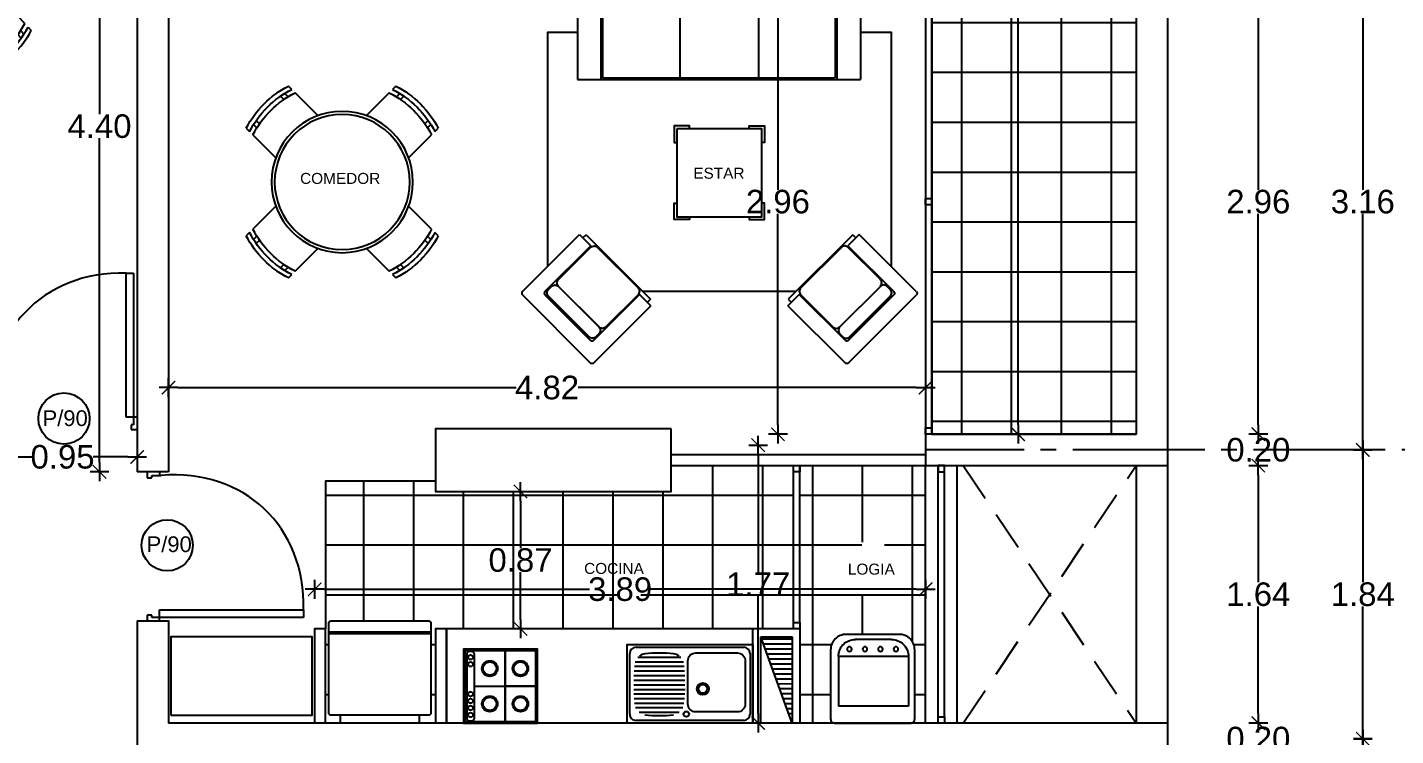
# Model space of a CAD drawing. Header units: millimetres. Extents: x 1217 to 2428, y 234 to 644.
# Drawn here: x 2359.74 to 2368.45, y 542.55 to 547.06 of the extents above; entities that cross this region are included whole.
import ezdxf

# ---------------------------------------------------------------- set-up
doc = ezdxf.new("R2010")
doc.units = ezdxf.units.MM
doc.linetypes.add('ACAD_ISO04W100', pattern=[30, 24, -3, 0, -3])
doc.linetypes.add('HIDDEN2', pattern=[0.1875, 0.125, -0.0625])
doc.layers.get('0').update_dxf_attribs({"lineweight": 5})
for name, color, linetype in [('0.1', 251, 'Continuous'), ('0.2', 2, 'Continuous'), ('0.3', 6, 'Continuous'), ('ARTEFACTOS', 4, 'Continuous'), ('COTAS', 252, 'Continuous'), ('COTAS INTERIORES', 3, 'Continuous'), ('Ejes', 8, 'Continuous'), ('Muebles', 8, 'Continuous'), ('MURO', 5, 'Continuous'), ('muros', 7, 'Continuous'), ('PUERTAS', 2, 'Continuous'), ('SHAFT', 3, 'Continuous'), ('Tabiques', 4, 'Continuous'), ('Texto', 1, 'Continuous')]:
    doc.layers.add(name, color=color, linetype=linetype)
doc.styles.add('INTERARQ', font='arial.ttf')
doc.styles.get("Standard").update_dxf_attribs({"font": 'arial.ttf'})
doc.dimstyles.new('ESCALA_1-50', dxfattribs={"dimtxt": 0.15, "dimasz": 0.06, "dimexe": 0.18, "dimexo": 0.0625, "dimgap": 0, "dimtad": 0, "dimtih": 1, "dimtoh": 1, "dimzin": 0, "dimdsep": 46, "dimtxsty": 'INTERARQ', "dimblk": 'DIMTICK', "dimcen": 0, "dimse1": 1, "dimse2": 1, "dimclrd": 256, "dimclre": 1, "dimclrt": 2, "dimadec": 0, "dimazin": 0, "dimtfac": 4.5, "dimtofl": 0, "dimtmove": 2, "dimatfit": 3, "dimldrblk": 'DIMTICK', "dimfxl": 1, "dimtolj": 1, "dimtzin": 0, "dimarcsym": 0})

# ---------------------------------------------------------------- blocks, each defined once
blk = doc.blocks.new('com')
at = {"layer": '0.1'}
for p, q in [((-0.3421, 0.6108), (-0.3209, 0.5896)), ((0.3209, 0.5896), (0.3421, 0.6108)), ((-0.3917, 0.5473), (-0.3705, 0.526)), ((-0.3449, 0.5429), (-0.3661, 0.5641)), ((-0.2997, 0.5684), (-0.1541, 0.4228)), ((0.1541, 0.4228), (0.2997, 0.5684)), ((0.3449, 0.5429), (0.3661, 0.5641)), ((0.3917, 0.5473), (0.3705, 0.526)), ((-0.5429, 0.3449), (-0.5641, 0.3661)), ((-0.5473, 0.3917), (-0.526, 0.3705)), ((0.5473, 0.3917), (0.526, 0.3705)), ((0.5429, 0.3449), (0.5641, 0.3661)), ((-0.5896, 0.3209), (-0.6108, 0.3421)), ((-0.4228, 0.1541), (-0.5684, 0.2997)), ((0.5684, 0.2997), (0.4228, 0.1541)), ((0.6108, 0.3421), (0.5896, 0.3209)), ((-0.5684, -0.2997), (-0.4228, -0.1541)), ((0.4228, -0.1541), (0.5684, -0.2997)), ((-0.6108, -0.3421), (-0.5896, -0.3209)), ((-0.5429, -0.3449), (-0.5641, -0.3661)), ((0.5429, -0.3449), (0.5641, -0.3661)), ((0.5896, -0.3209), (0.6108, -0.3421)), ((-0.5473, -0.3917), (-0.526, -0.3705)), ((-0.1541, -0.4228), (-0.2997, -0.5684)), ((0.2997, -0.5684), (0.1541, -0.4228)), ((0.5473, -0.3917), (0.526, -0.3705)), ((-0.3917, -0.5473), (-0.3705, -0.526)), ((-0.3449, -0.5429), (-0.3661, -0.5641)), ((-0.3209, -0.5896), (-0.3421, -0.6108)), ((0.3421, -0.6108), (0.3209, -0.5896)), ((0.3449, -0.5429), (0.3661, -0.5641)), ((0.3917, -0.5473), (0.3705, -0.526))]:
    blk.add_line(p, q, dxfattribs=at)
for radius in [0.45, 0.43]:
    blk.add_circle((0, 0), radius, dxfattribs=at)
for centre, start, end in [((-0.0616, 0.0616), 117.05475, 152.94525), ((0.0616, 0.0616), 27.05475, 62.94525), ((-0.0404, 0.0404), 117.05475, 152.94525), ((-0.0192, 0.0192), 117.05475, 152.94525), ((0.0192, 0.0192), 27.05475, 62.94525), ((0.0404, 0.0404), 27.05475, 62.94525), ((-0.0616, -0.0616), 207.05475, 242.94525), ((-0.0404, -0.0404), 207.05475, 242.94525), ((-0.0192, -0.0192), 207.05475, 242.94525), ((0.0192, -0.0192), 297.05475, 332.94525), ((0.0404, -0.0404), 297.05475, 332.94525), ((0.0616, -0.0616), 297.05475, 332.94525)]:
    blk.add_arc(centre, 0.6167, start, end, dxfattribs=at)
blk = doc.blocks.new('sillon 150')
at = {"layer": 'ARTEFACTOS'}
for p, q in [((1.151, 0.05), (-0.651, 0.05)), ((-0.651, 0.05), (-0.651, -0.6515)), ((1.151, 0.05), (1.151, -0.6515)), ((1.001, -0.1), (-0.501, -0.1)), ((-0.501, -0.1), (-0.501, -0.6515)), ((-0.501, -0.1098), (-0.501, -0.1098)), ((-0.491, -0.11), (0.991, -0.1103)), ((-0.491, -0.11), (-0.491, -0.6415)), ((0.001, -0.1), (0.001, -0.6515)), ((0.501, -0.1), (0.501, -0.6515)), ((0.991, -0.1103), (0.991, -0.6415)), ((1.001, -0.1), (1.001, -0.6515)), ((-0.651, -0.6515), (-0.501, -0.6515)), ((-0.501, -0.6515), (1.001, -0.6515)), ((-0.491, -0.6415), (0.991, -0.6415)), ((1.001, -0.6515), (1.151, -0.6515))]:
    blk.add_line(p, q, dxfattribs=at)
blk = doc.blocks.new('mesa centro')
at = {"layer": 'ARTEFACTOS'}
for points in [[(-0.1893, 0), (-0.1893, 0.0182), (-0.2877, 0.0182), (-0.2877, -0.0873), (-0.27, -0.0873)], [(0.1893, 0), (0.1893, 0.0182), (0.2877, 0.0182), (0.2877, -0.0873), (0.27, -0.0873)], [(-0.1893, -0.56), (-0.1893, -0.5782), (-0.2877, -0.5782), (-0.2877, -0.4727), (-0.27, -0.4727)], [(0.1893, -0.56), (0.1893, -0.5782), (0.2877, -0.5782), (0.2877, -0.4727), (0.27, -0.4727)]]:
    blk.add_lwpolyline(points, dxfattribs=at)
blk.add_lwpolyline([(-0.27, 0), (-0.27, -0.56), (0.27, -0.56), (0.27, 0)], close=True, dxfattribs=at)
blk = doc.blocks.new('sillon')
at = {"layer": 'ARTEFACTOS'}
for p, q in [((-0.8112, 0.1216), (-0.2912, 0.4426)), ((-0.2702, 0.4376), (0, 0)), ((-0.3242, 0.3032), (-0.6718, 0.0886)), ((-0.0862, -0.0532), (-0.3031, 0.2982)), ((-0.5461, -0.3371), (-0.8162, 0.1006)), ((-0.6768, 0.0676), (-0.4598, -0.2839)), ((0, 0), (-0.0862, -0.0532)), ((-0.0115, -0.0396), (-0.5055, -0.3445)), ((-0.0115, -0.0396), (-0.026, -0.0161)), ((-0.5461, -0.3371), (-0.4598, -0.2839)), ((-0.5055, -0.3445), (-0.52, -0.321))]:
    blk.add_line(p, q, dxfattribs=at)
for points in [[(-0.6488, 0.0911), (-0.3377, 0.2831, -0.414214), (-0.2956, 0.2731), (-0.2809, 0.2494, -0.414214), (-0.2909, 0.2073), (-0.602, 0.0153, -0.414214), (-0.6441, 0.0252), (-0.6588, 0.0489, -0.414214)], [(-0.6019, 0.015), (-0.2908, 0.2071, -0.414214), (-0.2487, 0.1971), (-0.0964, -0.0496, -0.414214), (-0.1063, -0.0917), (-0.4174, -0.2837, -0.414214), (-0.4596, -0.2738), (-0.6118, -0.0271, -0.414214)]]:
    blk.add_lwpolyline(points, format="xyb", close=True, dxfattribs=at)
for centre, start, end in [((-0.2832, 0.4296), 31.68662, 121.68662), ((-0.3162, 0.2902), 31.68662, 121.68662), ((-0.8032, 0.1086), 121.68662, 211.68662), ((-0.6637, 0.0756), 121.68662, 211.68662)]:
    blk.add_arc(centre, 0.0153, start, end, dxfattribs=at)
blk = doc.blocks.new('LAVPLATO')
at = {"layer": 'ARTEFACTOS'}
for p, q in [((-0.383, -0.443), (-0.383, -0.057)), ((-0.343, -0.017), (0.343, -0.017)), ((0.0694, -0.0675), (0.3226, -0.0675)), ((0.383, -0.057), (0.383, -0.443)), ((0.0357, -0.1545), (0.3563, -0.1545)), ((0.0387, -0.1255), (0.3533, -0.1255)), ((0.0458, -0.0965), (0.3462, -0.0965)), ((0.0315, -0.2115), (0.3574, -0.2115)), ((0.0319, -0.2415), (0.3578, -0.2415)), ((0.0338, -0.1835), (0.3582, -0.1835)), ((0.0323, -0.2715), (0.3582, -0.2715)), ((0.0327, -0.3015), (0.3578, -0.3015)), ((0.0342, -0.3305), (0.3563, -0.3305)), ((0.0342, -0.3305), (0.3563, -0.3305)), ((0.0369, -0.3595), (0.3536, -0.3595)), ((0.0369, -0.3595), (0.3536, -0.3595)), ((0.0416, -0.3885), (0.3489, -0.3885)), ((0.0586, -0.4175), (0.3319, -0.4175)), ((0.343, -0.483), (-0.343, -0.483))]:
    blk.add_line(p, q, dxfattribs=at)
blk.add_lwpolyline([(-0.4, 0), (0.4, 0), (0.4, -0.5), (-0.4, -0.5)], close=True, dxfattribs=at)
blk.add_lwpolyline([(-0.302, -0.0709), (-0.037, -0.0709, -0.414214), (0.013, -0.1209), (0.013, -0.3965, -0.414214), (-0.037, -0.4465), (-0.302, -0.4465, -0.414214), (-0.352, -0.3965), (-0.352, -0.1209, -0.414214)], format="xyb", close=True, dxfattribs=at)
for centre, radius in [((0.023, -0.057), 0.0175), ((-0.082, -0.2175), 0.038), ((-0.082, -0.2175), 0.0275)]:
    blk.add_circle(centre, radius, dxfattribs=at)
for centre, radius, start, end in [((-0.343, -0.057), 0.04, 90, 180), ((0.196, -0.7978), 0.75, 83.02075, 96.97925), ((0.343, -0.057), 0.04, 360, 90), ((0.1132, -0.3662), 0.075, 233.56948, 263.02075), ((0.2773, -0.3662), 0.075, 276.97925, 306.43052), ((-0.343, -0.443), 0.04, 180, 270), ((0.1952, 0.3038), 0.75, 263.02075, 276.97925), ((0.343, -0.443), 0.04, 270, 360)]:
    blk.add_arc(centre, radius, start, end, dxfattribs=at)
blk = doc.blocks.new('REFRI')
at = {"layer": 'ARTEFACTOS'}
for p, q in [((-0.58, -0.325), (-0.58, 0.325)), ((-0.57, -0.325), (-0.57, 0.325))]:
    blk.add_line(p, q, dxfattribs=at)
blk.add_lwpolyline([(-0.6368, 0.325), (-0.0632, 0.325, -0.414214), (-0.05, 0.3118), (-0.05, -0.3118, -0.414214), (-0.0632, -0.325), (-0.6368, -0.325, -0.414214), (-0.65, -0.3118), (-0.65, 0.3118, -0.414214)], format="xyb", close=True, dxfattribs=at)
blk.add_lwpolyline([(-0.05, 0.25), (0, 0.25), (0, -0.25), (-0.05, -0.25)], dxfattribs=at)
blk = doc.blocks.new('Lavadora-01')
at = {"layer": 'ARTEFACTOS'}
for p, q in [((14.96, 75.52), (38.24, 75.52)), ((4.05, 64.69), (49, 64.69)), ((4.05, 64.69), (4.05, 32.76)), ((49, 64.69), (49, 32.76)), ((4.05, 32.76), (49, 32.76))]:
    blk.add_line(p, q, dxfattribs=at)
blk.add_lwpolyline([(51.5, 21.86), (2.5, 21.86, -0.414214), (0, 24.36), (0, 68.86, -0.414214), (10, 78.86), (44, 78.86, -0.414214), (54, 68.86), (54, 24.36, -0.414214)], format="xyb", close=True, dxfattribs=at)
for centre in [(12.06, 69.36), (22.06, 69.36), (31.94, 69.36), (41.94, 69.36)]:
    blk.add_circle(centre, 1.5, dxfattribs=at)
for centre, start, end in [((14.89, 64.69), 89.59503, 180), ((38.16, 64.69), 0, 90.40497)]:
    blk.add_arc(centre, 10.84, start, end, dxfattribs=at)
blk = doc.blocks.new('encimera')
at = {"layer": 'ARTEFACTOS'}
for p, q in [((-0.2794, -0.225), (-0.2794, 0.225)), ((-0.2794, 0.225), (-0.2794, -0.225)), ((-0.4746, 0), (-0.0841, 0)), ((-0.0841, 0), (-0.2794, 0))]:
    blk.add_line(p, q, dxfattribs=at)
for points in [[(-0.5441, -0.235), (-0.0741, -0.235), (-0.0741, 0.235), (-0.5441, 0.235)], [(-0.5341, -0.225), (-0.0841, -0.225), (-0.0841, 0.225), (-0.5341, 0.225)]]:
    blk.add_lwpolyline(points, close=True, dxfattribs=at)
blk.add_lwpolyline([(-0.5076, -0.22), (-0.4912, -0.22, 0.414214), (-0.4746, -0.2035), (-0.4746, 0.2035, 0.414214), (-0.4912, 0.22), (-0.5076, 0.22, 0.414214), (-0.5241, 0.2035), (-0.5241, -0.2035, 0.414214)], format="xyb", close=True, dxfattribs=at)
for centre, radius in [((-0.4996, 0.1843), 0.0148), ((-0.4996, 0.1401), 0.0148), ((-0.377, 0.1125), 0.05), ((-0.377, 0.1125), 0.0424), ((-0.1818, 0.1125), 0.05), ((-0.1818, 0.1125), 0.0424), ((-0.4996, -0.0499), 0.0148), ((-0.4996, -0.0942), 0.0148), ((-0.377, -0.1125), 0.05), ((-0.377, -0.1125), 0.0424), ((-0.1818, -0.1125), 0.05), ((-0.1818, -0.1125), 0.0424), ((-0.4996, -0.1385), 0.0148), ((-0.4996, -0.1828), 0.0148)]:
    blk.add_circle(centre, radius, dxfattribs=at)
blk = doc.blocks.new('FGFGFGFG')
at = {"layer": 'PUERTAS'}
for p, q in [((381629.7039, 7752655.4584), (381629.6607, 7752655.4584)), ((381629.6607, 7752655.4584), (381629.6608, 7752654.6488)), ((381629.704, 7752654.638), (381629.7039, 7752655.4584)), ((381629.6406, 7752654.638), (381629.6608, 7752654.638)), ((381629.6608, 7752654.6488), (381629.6608, 7752654.5949)), ((381629.6608, 7752654.638), (381629.704, 7752654.638)), ((381630.4704, 7752654.5949), (381630.4704, 7752654.6488)), ((381630.4906, 7752654.638), (381630.4704, 7752654.638)), ((381629.6742, 7752654.568), (381629.6406, 7752654.568)), ((381629.6608, 7752654.5949), (381629.6742, 7752654.5949)), ((381629.6742, 7752654.5949), (381629.6742, 7752654.568)), ((381630.4569, 7752654.5949), (381630.4704, 7752654.5949)), ((381630.4569, 7752654.568), (381630.4569, 7752654.5949)), ((381630.4906, 7752654.568), (381630.4569, 7752654.568))]:
    blk.add_line(p, q, dxfattribs=at)
at = {"layer": 'PUERTAS', "extrusion": (0, 0, -1)}
blk.add_ellipse((381629.5735, 7752654.5673), major_axis=(0.7057, 0.6681), ratio=0.836444, start_param=-0.755704, end_param=0.755704, dxfattribs=at)
blk = doc.blocks.new('DIMTICK')
at = {"color": 1}
for p, q in [((-1, 0), (1, 0)), ((0, 1), (0, -1))]:
    blk.add_line(p, q, dxfattribs=at)
at = {"color": 3, "const_width": 0.141}
blk.add_lwpolyline([(0.71, 0.71), (-0.71, -0.71)], dxfattribs=at)
blk = doc.blocks.new('*D744')
at = {"layer": 'COTAS', "lineweight": -2, "ltscale": 3, "transparency": 16777216}
for p, q in [((2367.5764, 542.6882), (2367.5764, 542.7482)), ((2367.5764, 542.3691), (2367.5764, 542.3091))]:
    blk.add_line(p, q, dxfattribs=at)
at = {"layer": 'Defpoints', "color": 0, "ltscale": 3, "transparency": 16777216}
for p in [(2366.9993, 542.6282), (2367.5764, 542.6282), (2366.7993, 542.4291)]:
    blk.add_point(p, dxfattribs=at)
at = {"layer": 'COTAS', "lineweight": -2, "ltscale": 3, "transparency": 16777216, "xscale": 0.06, "yscale": 0.06, "zscale": 0.06}
for p, rotation in [((2367.5764, 542.6282), 270), ((2367.5764, 542.4291), 90)]:
    blk.add_blockref('DIMTICK', p, dxfattribs=dict(at, rotation=rotation))
at = {"layer": 'COTAS', "color": 2, "ltscale": 3, "transparency": 16777216, "insert": (2367.5764, 542.5287), "char_height": 0.15, "attachment_point": 5, "style": 'INTERARQ'}
blk.add_mtext('\\A1;0.20', dxfattribs=at)
blk = doc.blocks.new('*D745')
at = {"layer": 'COTAS', "lineweight": -2, "ltscale": 3, "transparency": 16777216}
for p, q in [((2367.5764, 544.2077), (2367.5764, 543.5245)), ((2367.5764, 542.6882), (2367.5764, 543.3713))]:
    blk.add_line(p, q, dxfattribs=at)
at = {"layer": 'Defpoints', "color": 0, "ltscale": 3, "transparency": 16777216}
for p in [(2366.7984, 544.2677, 0), (2367.5764, 544.2677), (2366.9993, 542.6282)]:
    blk.add_point(p, dxfattribs=at)
at = {"layer": 'COTAS', "lineweight": -2, "ltscale": 3, "transparency": 16777216, "xscale": 0.06, "yscale": 0.06, "zscale": 0.06}
for p, rotation in [((2367.5764, 544.2677), 90), ((2367.5764, 542.6282), 270)]:
    blk.add_blockref('DIMTICK', p, dxfattribs=dict(at, rotation=rotation))
at = {"layer": 'COTAS', "color": 2, "ltscale": 3, "transparency": 16777216, "insert": (2367.5764, 543.4479), "char_height": 0.15, "attachment_point": 5, "style": 'INTERARQ'}
blk.add_mtext('\\A1;1.64', dxfattribs=at)
blk = doc.blocks.new('*D746')
at = {"layer": 'COTAS', "lineweight": -2, "ltscale": 3, "transparency": 16777216}
for p, q in [((2367.5764, 544.5277), (2367.5764, 544.5877)), ((2367.5764, 544.2077), (2367.5764, 544.1477))]:
    blk.add_line(p, q, dxfattribs=at)
at = {"layer": 'Defpoints', "color": 0, "ltscale": 3, "transparency": 16777216}
for p in [(2366.7984, 544.4677), (2367.5764, 544.4677), (2366.7984, 544.2677, 0)]:
    blk.add_point(p, dxfattribs=at)
at = {"layer": 'COTAS', "lineweight": -2, "ltscale": 3, "transparency": 16777216, "xscale": 0.06, "yscale": 0.06, "zscale": 0.06}
for p, rotation in [((2367.5764, 544.4677), 270), ((2367.5764, 544.2677), 90)]:
    blk.add_blockref('DIMTICK', p, dxfattribs=dict(at, rotation=rotation))
at = {"layer": 'COTAS', "color": 2, "ltscale": 3, "transparency": 16777216, "insert": (2367.5764, 544.3677), "char_height": 0.15, "attachment_point": 5, "style": 'INTERARQ'}
blk.add_mtext('\\A1;0.20', dxfattribs=at)
blk = doc.blocks.new('*D747')
at = {"layer": 'COTAS', "lineweight": -2, "ltscale": 3, "transparency": 16777216}
for p, q in [((2367.5764, 547.3681), (2367.5764, 546.0245)), ((2367.5764, 544.5277), (2367.5764, 545.8713))]:
    blk.add_line(p, q, dxfattribs=at)
at = {"layer": 'Defpoints', "color": 0, "ltscale": 3, "transparency": 16777216}
for p in [(2365.3104, 547.4281, 0), (2367.5764, 547.4281), (2366.7984, 544.4677)]:
    blk.add_point(p, dxfattribs=at)
at = {"layer": 'COTAS', "lineweight": -2, "ltscale": 3, "transparency": 16777216, "xscale": 0.06, "yscale": 0.06, "zscale": 0.06}
for p, rotation in [((2367.5764, 547.4281), 90), ((2367.5764, 544.4677), 270)]:
    blk.add_blockref('DIMTICK', p, dxfattribs=dict(at, rotation=rotation))
at = {"layer": 'COTAS', "color": 2, "ltscale": 3, "transparency": 16777216, "insert": (2367.5764, 545.9479), "char_height": 0.15, "attachment_point": 5, "style": 'INTERARQ'}
blk.add_mtext('\\A1;2.96', dxfattribs=at)
blk = doc.blocks.new('*D764')
at = {"layer": 'COTAS', "lineweight": -2, "ltscale": 3, "transparency": 16777216}
for p, q in [((2368.2415, 542.4681), (2368.2415, 541.1547)), ((2368.2415, 539.6882), (2368.2415, 541.0016))]:
    blk.add_line(p, q, dxfattribs=at)
at = {"layer": 'Defpoints', "color": 0, "ltscale": 3, "transparency": 16777216}
for p in [(2368.1458, 542.5281, 0), (2368.2415, 542.5281), (2366.9993, 539.6282)]:
    blk.add_point(p, dxfattribs=at)
at = {"layer": 'COTAS', "lineweight": -2, "ltscale": 3, "transparency": 16777216, "xscale": 0.06, "yscale": 0.06, "zscale": 0.06}
for p, rotation in [((2368.2415, 542.5281), 90), ((2368.2415, 539.6282), 270)]:
    blk.add_blockref('DIMTICK', p, dxfattribs=dict(at, rotation=rotation))
at = {"layer": 'COTAS', "color": 2, "ltscale": 3, "transparency": 16777216, "insert": (2368.2415, 541.0781), "char_height": 0.15, "attachment_point": 5, "style": 'INTERARQ'}
blk.add_mtext('\\A1;2.90', dxfattribs=at)
blk = doc.blocks.new('*D765')
at = {"layer": 'COTAS', "lineweight": -2, "ltscale": 3, "transparency": 16777216}
for p, q in [((2368.2415, 544.3077), (2368.2415, 543.5245)), ((2368.2415, 542.5881), (2368.2415, 543.3713))]:
    blk.add_line(p, q, dxfattribs=at)
at = {"layer": 'Defpoints', "color": 0, "ltscale": 3, "transparency": 16777216}
for p in [(2366.9983, 544.3677), (2368.2415, 544.3677), (2368.1458, 542.5281, 0)]:
    blk.add_point(p, dxfattribs=at)
at = {"layer": 'COTAS', "lineweight": -2, "ltscale": 3, "transparency": 16777216, "xscale": 0.06, "yscale": 0.06, "zscale": 0.06}
for p, rotation in [((2368.2415, 544.3677), 90), ((2368.2415, 542.5281), 270)]:
    blk.add_blockref('DIMTICK', p, dxfattribs=dict(at, rotation=rotation))
at = {"layer": 'COTAS', "color": 2, "ltscale": 3, "transparency": 16777216, "insert": (2368.2415, 543.4479), "char_height": 0.15, "attachment_point": 5, "style": 'INTERARQ'}
blk.add_mtext('\\A1;1.84', dxfattribs=at)
blk = doc.blocks.new('*D766')
at = {"layer": 'COTAS', "lineweight": -2, "ltscale": 3, "transparency": 16777216}
for p, q in [((2368.2415, 547.4681), (2368.2415, 546.0245)), ((2368.2415, 544.4277), (2368.2415, 545.8713))]:
    blk.add_line(p, q, dxfattribs=at)
at = {"layer": 'Defpoints', "color": 0, "ltscale": 3, "transparency": 16777216}
for p in [(2366.9983, 547.5281), (2368.2415, 547.5281), (2366.9983, 544.3677)]:
    blk.add_point(p, dxfattribs=at)
at = {"layer": 'COTAS', "lineweight": -2, "ltscale": 3, "transparency": 16777216, "xscale": 0.06, "yscale": 0.06, "zscale": 0.06}
for p, rotation in [((2368.2415, 547.5281), 90), ((2368.2415, 544.3677), 270)]:
    blk.add_blockref('DIMTICK', p, dxfattribs=dict(at, rotation=rotation))
at = {"layer": 'COTAS', "color": 2, "ltscale": 3, "transparency": 16777216, "insert": (2368.2415, 545.9479), "char_height": 0.15, "attachment_point": 5, "style": 'INTERARQ'}
blk.add_mtext('\\A1;3.16', dxfattribs=at)
blk = doc.blocks.new('*D468')
at = {"layer": 'COTAS', "lineweight": -2, "ltscale": 3, "transparency": 16777216}
for p, q in [((2368.8564, 555.1033), (2368.8564, 538.9229)), ((2368.8564, 522.5893), (2368.8564, 538.7696))]:
    blk.add_line(p, q, dxfattribs=at)
at = {"layer": 'Defpoints', "color": 0, "ltscale": 3, "transparency": 16777216}
for p in [(2364.1135, 555.1633, 0), (2368.8564, 555.1633), (2364.1135, 522.5293, 0)]:
    blk.add_point(p, dxfattribs=at)
at = {"layer": 'COTAS', "lineweight": -2, "ltscale": 3, "transparency": 16777216, "xscale": 0.06, "yscale": 0.06, "zscale": 0.06}
for p, rotation in [((2368.8564, 555.1633), 90), ((2368.8564, 522.5293), 270)]:
    blk.add_blockref('DIMTICK', p, dxfattribs=dict(at, rotation=rotation))
at = {"layer": 'COTAS', "color": 2, "ltscale": 3, "transparency": 16777216, "insert": (2368.8564, 538.8463), "char_height": 0.15, "attachment_point": 5, "style": 'INTERARQ'}
blk.add_mtext('\\A1;32.63', dxfattribs=at)
blk = doc.blocks.new('*D486')
at = {"layer": 'COTAS INTERIORES', "lineweight": -2, "ltscale": 3, "transparency": 16777216}
for p, q in [((2359.5494, 544.3228), (2359.769, 544.3228)), ((2360.3794, 544.3228), (2360.1598, 544.3228))]:
    blk.add_line(p, q, dxfattribs=at)
at = {"layer": 'Defpoints', "color": 0, "ltscale": 3, "transparency": 16777216}
for p in [(2359.4894, 544.5057, 0), (2360.4394, 544.3228), (2360.4394, 544.2281)]:
    blk.add_point(p, dxfattribs=at)
at = {"layer": 'COTAS INTERIORES', "lineweight": -2, "ltscale": 3, "transparency": 16777216, "xscale": 0.06, "yscale": 0.06, "zscale": 0.06, "rotation": 180}
blk.add_blockref('DIMTICK', (2359.4894, 544.3228), dxfattribs=at)
at = {"layer": 'COTAS INTERIORES', "lineweight": -2, "ltscale": 3, "transparency": 16777216, "xscale": 0.06, "yscale": 0.06, "zscale": 0.06}
blk.add_blockref('DIMTICK', (2360.4394, 544.3228), dxfattribs=at)
at = {"layer": 'COTAS INTERIORES', "color": 2, "ltscale": 3, "transparency": 16777216, "insert": (2359.9644, 544.3228), "char_height": 0.15, "attachment_point": 5, "style": 'INTERARQ'}
blk.add_mtext('\\A1;0.95', dxfattribs=at)
blk = doc.blocks.new('*D487')
at = {"layer": 'COTAS INTERIORES', "lineweight": -2, "ltscale": 3, "transparency": 16777216}
for p, q in [((2360.1997, 548.5685), (2360.1997, 546.5049)), ((2360.1997, 544.2881), (2360.1997, 546.3517))]:
    blk.add_line(p, q, dxfattribs=at)
at = {"layer": 'Defpoints', "color": 0, "ltscale": 3, "transparency": 16777216}
for p in [(2360.4394, 548.6285, 0), (2360.1997, 544.2281), (2360.4394, 544.2281, 0)]:
    blk.add_point(p, dxfattribs=at)
at = {"layer": 'COTAS INTERIORES', "lineweight": -2, "ltscale": 3, "transparency": 16777216, "xscale": 0.06, "yscale": 0.06, "zscale": 0.06}
for p, rotation in [((2360.1997, 548.6285), 90), ((2360.1997, 544.2281), 270)]:
    blk.add_blockref('DIMTICK', p, dxfattribs=dict(at, rotation=rotation))
at = {"layer": 'COTAS INTERIORES', "color": 2, "ltscale": 3, "transparency": 16777216, "insert": (2360.1997, 546.4283), "char_height": 0.15, "attachment_point": 5, "style": 'INTERARQ'}
blk.add_mtext('\\A1;4.40', dxfattribs=at)
blk = doc.blocks.new('*D511')
at = {"layer": 'COTAS INTERIORES', "lineweight": -2, "ltscale": 3, "transparency": 16777216}
for p, q in [((2364.5183, 547.3681), (2364.5183, 546.0245)), ((2364.5183, 544.5277), (2364.5183, 545.8713))]:
    blk.add_line(p, q, dxfattribs=at)
at = {"layer": 'Defpoints', "color": 0, "ltscale": 3, "transparency": 16777216}
for p in [(2362.6673, 547.4281, 0), (2364.5183, 544.4677), (2364.5453, 544.4677, 0)]:
    blk.add_point(p, dxfattribs=at)
at = {"layer": 'COTAS INTERIORES', "lineweight": -2, "ltscale": 3, "transparency": 16777216, "xscale": 0.06, "yscale": 0.06, "zscale": 0.06}
for p, rotation in [((2364.5183, 547.4281), 90), ((2364.5183, 544.4677), 270)]:
    blk.add_blockref('DIMTICK', p, dxfattribs=dict(at, rotation=rotation))
at = {"layer": 'COTAS INTERIORES', "color": 2, "ltscale": 3, "transparency": 16777216, "insert": (2364.5183, 545.9479), "char_height": 0.15, "attachment_point": 5, "style": 'INTERARQ'}
blk.add_mtext('\\A1;2.96', dxfattribs=at)
blk = doc.blocks.new('*D513')
at = {"layer": 'COTAS INTERIORES', "lineweight": -2, "ltscale": 3, "transparency": 16777216}
for p, q in [((2361.6294, 543.48), (2363.319, 543.48)), ((2365.3984, 543.48), (2363.7088, 543.48))]:
    blk.add_line(p, q, dxfattribs=at)
at = {"layer": 'Defpoints', "color": 0, "ltscale": 3, "transparency": 16777216}
for p in [(2365.4584, 543.48), (2365.4584, 543.324, 0), (2361.5694, 543.2278, 0)]:
    blk.add_point(p, dxfattribs=at)
at = {"layer": 'COTAS INTERIORES', "lineweight": -2, "ltscale": 3, "transparency": 16777216, "xscale": 0.06, "yscale": 0.06, "zscale": 0.06, "rotation": 180}
blk.add_blockref('DIMTICK', (2361.5694, 543.48), dxfattribs=at)
at = {"layer": 'COTAS INTERIORES', "lineweight": -2, "ltscale": 3, "transparency": 16777216, "xscale": 0.06, "yscale": 0.06, "zscale": 0.06}
blk.add_blockref('DIMTICK', (2365.4584, 543.48), dxfattribs=at)
at = {"layer": 'COTAS INTERIORES', "color": 2, "ltscale": 3, "transparency": 16777216, "insert": (2363.5139, 543.48), "char_height": 0.15, "attachment_point": 5, "style": 'INTERARQ'}
blk.add_mtext('\\A1;3.89', dxfattribs=at)
blk = doc.blocks.new('*D514')
at = {"layer": 'COTAS INTERIORES', "lineweight": -2, "ltscale": 3, "transparency": 16777216}
for p, q in [((2364.3927, 544.3377), (2364.3927, 543.5882)), ((2364.3927, 542.6881), (2364.3927, 543.4376))]:
    blk.add_line(p, q, dxfattribs=at)
at = {"layer": 'Defpoints', "color": 0, "ltscale": 3, "transparency": 16777216}
for p in [(2364.2096, 544.3977, 0), (2364.2096, 542.6281, 0), (2364.3927, 542.6281)]:
    blk.add_point(p, dxfattribs=at)
at = {"layer": 'COTAS INTERIORES', "lineweight": -2, "ltscale": 3, "transparency": 16777216, "xscale": 0.06, "yscale": 0.06, "zscale": 0.06}
for p, rotation in [((2364.3927, 544.3977), 90), ((2364.3927, 542.6281), 270)]:
    blk.add_blockref('DIMTICK', p, dxfattribs=dict(at, rotation=rotation))
at = {"layer": 'COTAS INTERIORES', "color": 2, "ltscale": 3, "transparency": 16777216, "insert": (2364.3927, 543.5129), "char_height": 0.15, "attachment_point": 5, "style": 'INTERARQ'}
blk.add_mtext('\\A1;1.77', dxfattribs=at)
blk = doc.blocks.new('*D515')
at = {"layer": 'COTAS INTERIORES', "lineweight": -2, "ltscale": 3, "transparency": 16777216}
for p, q in [((2362.8797, 544.0427), (2362.8797, 543.7419)), ((2362.8797, 543.2879), (2362.8797, 543.5887))]:
    blk.add_line(p, q, dxfattribs=at)
at = {"layer": 'Defpoints', "color": 0, "ltscale": 3, "transparency": 16777216}
for p in [(2362.9766, 544.1027, 0), (2362.8797, 543.2279), (2362.9336, 543.2279, 0)]:
    blk.add_point(p, dxfattribs=at)
at = {"layer": 'COTAS INTERIORES', "lineweight": -2, "ltscale": 3, "transparency": 16777216, "xscale": 0.06, "yscale": 0.06, "zscale": 0.06}
for p, rotation in [((2362.8797, 544.1027), 90), ((2362.8797, 543.2279), 270)]:
    blk.add_blockref('DIMTICK', p, dxfattribs=dict(at, rotation=rotation))
at = {"layer": 'COTAS INTERIORES', "color": 2, "ltscale": 3, "transparency": 16777216, "insert": (2362.8797, 543.6653), "char_height": 0.15, "attachment_point": 5, "style": 'INTERARQ'}
blk.add_mtext('\\A1;0.87', dxfattribs=at)
blk = doc.blocks.new('*D516')
at = {"layer": 'COTAS INTERIORES', "lineweight": -2, "ltscale": 3, "transparency": 16777216}
for p, q in [((2360.6994, 544.764), (2362.8518, 544.764)), ((2365.3984, 544.764), (2363.246, 544.764))]:
    blk.add_line(p, q, dxfattribs=at)
at = {"layer": 'Defpoints', "color": 0, "ltscale": 3, "transparency": 16777216}
for p in [(2360.6394, 544.9805, 0), (2365.4584, 544.8614, 0), (2365.4584, 544.764)]:
    blk.add_point(p, dxfattribs=at)
at = {"layer": 'COTAS INTERIORES', "lineweight": -2, "ltscale": 3, "transparency": 16777216, "xscale": 0.06, "yscale": 0.06, "zscale": 0.06, "rotation": 180}
blk.add_blockref('DIMTICK', (2360.6394, 544.764), dxfattribs=at)
at = {"layer": 'COTAS INTERIORES', "lineweight": -2, "ltscale": 3, "transparency": 16777216, "xscale": 0.06, "yscale": 0.06, "zscale": 0.06}
blk.add_blockref('DIMTICK', (2365.4584, 544.764), dxfattribs=at)
at = {"layer": 'COTAS INTERIORES', "color": 2, "ltscale": 3, "transparency": 16777216, "insert": (2363.0489, 544.764), "char_height": 0.15, "attachment_point": 5, "style": 'INTERARQ'}
blk.add_mtext('\\A1;4.82', dxfattribs=at)
blk = doc.blocks.new('*D522')
at = {"layer": 'COTAS INTERIORES', "lineweight": -2, "ltscale": 3, "transparency": 16777216}
for p, q in [((2366.0472, 551.2208), (2366.0472, 547.9508)), ((2366.0472, 544.5277), (2366.0472, 547.7977))]:
    blk.add_line(p, q, dxfattribs=at)
at = {"layer": 'Defpoints', "color": 0, "ltscale": 3, "transparency": 16777216}
for p in [(2366.0472, 551.2808), (2366.1155, 551.2808, 0), (2366.1484, 544.4677, 0)]:
    blk.add_point(p, dxfattribs=at)
at = {"layer": 'COTAS INTERIORES', "lineweight": -2, "ltscale": 3, "transparency": 16777216, "xscale": 0.06, "yscale": 0.06, "zscale": 0.06}
for p, rotation in [((2366.0472, 551.2808), 90), ((2366.0472, 544.4677), 270)]:
    blk.add_blockref('DIMTICK', p, dxfattribs=dict(at, rotation=rotation))
at = {"layer": 'COTAS INTERIORES', "color": 2, "ltscale": 3, "transparency": 16777216, "insert": (2366.0472, 547.8743), "char_height": 0.15, "attachment_point": 5, "style": 'INTERARQ'}
blk.add_mtext('\\A1;6.81', dxfattribs=at)

msp = doc.modelspace()

# ---------------------------------------------------------------- hatches: boundary and pattern name
at = {"layer": '0.1'}
h = msp.add_hatch(dxfattribs=at)
h.set_pattern_fill('NET', color=256, scale=0.099999, angle=-270, style=0)
h.set_pattern_definition([(90, (807.40966, -286.0244), (-0.31749764, 2e-16), []), (180, (807.40966, -286.0244), (-2e-16, -0.31749764), [])])
edge = h.paths.add_edge_path()
edge.add_line((2365.49834, 551.28084), (2366.11548, 551.28084))
edge.add_line((2366.11548, 551.28084), (2366.79833, 550.598))
edge.add_line((2366.79833, 550.598), (2366.79839, 544.46771))
edge.add_line((2366.79839, 544.46771), (2365.4984, 544.46769))
edge.add_line((2365.4984, 544.46769), (2365.49848, 551.35522))
h = msp.add_hatch(dxfattribs=at)
h.set_pattern_fill('NET', color=256, scale=0.099999, angle=-270, style=0)
h.set_pattern_definition([(90, (186.07077, 25.6064), (-0.31749764, 3e-16), []), (180, (186.07077, 25.6064), (-3e-16, -0.31749764), [])])
edge = h.paths.add_edge_path()
edge.add_line((2361.63937, 544.1677), (2362.33937, 544.1677))
edge.add_line((2362.33937, 544.1677), (2362.33937, 544.10271))
edge.add_line((2362.33937, 544.10271), (2363.83936, 544.1027))
edge.add_line((2363.83936, 544.1027), (2363.83936, 544.2677))
edge.add_line((2363.83936, 544.2677), (2364.61843, 544.2677))
edge.add_line((2364.61843, 544.2677), (2364.61844, 544.0777))
edge.add_line((2364.61844, 544.0777), (2364.65844, 544.0777))
edge.add_line((2364.65844, 544.0777), (2364.65844, 544.2677))
edge.add_line((2364.65844, 544.2677), (2365.4584, 544.2677))
edge.add_line((2365.4584, 544.2677), (2365.45841, 543.22785))
edge.add_line((2365.45841, 543.22785), (2365.45839, 543.22785))
edge.add_line((2365.45839, 543.22785), (2365.4584, 542.62816))
edge.add_line((2365.4584, 542.62816), (2365.36443, 542.62819))
edge.add_arc((2365.36443, 542.65297), 0.02478, 270.000033, 360)
edge.add_line((2365.38921, 542.65297), (2365.38921, 543.09409))
edge.add_arc((2365.29008, 543.09409), 0.09913, 0, 90)
edge.add_line((2365.29008, 543.19322), (2364.95304, 543.19322))
edge.add_arc((2364.95304, 543.09409), 0.09913, 90, 180)
edge.add_line((2364.85391, 543.09409), (2364.85391, 542.65297))
edge.add_arc((2364.87869, 542.65297), 0.02478, 180, 267.862581)
edge.add_line((2364.87777, 542.6282), (2364.65844, 542.6282))
edge.add_line((2364.65844, 542.6282), (2364.65844, 543.22786))
edge.add_line((2364.65844, 543.22786), (2364.65844, 543.26786))
edge.add_line((2364.65844, 543.26786), (2364.61844, 543.26786))
edge.add_line((2364.61844, 543.26786), (2364.61844, 543.22786))
edge.add_line((2364.61844, 543.22786), (2364.40852, 543.22786))
edge.add_line((2364.40852, 543.22786), (2362.33937, 543.22786))
edge.add_line((2362.33937, 543.22786), (2362.33937, 542.6282))
edge.add_line((2362.33937, 542.6282), (2362.23445, 542.6282))
edge.add_line((2362.23445, 542.6282), (2362.23445, 542.67817))
edge.add_line((2362.23445, 542.67817), (2362.29629, 542.67817))
edge.add_arc((2362.29629, 542.69134), 0.01316, 270, 360)
edge.add_line((2362.30945, 542.69134), (2362.30945, 543.26501))
edge.add_arc((2362.29629, 543.26501), 0.01316, 0, 90)
edge.add_line((2362.29629, 543.27817), (2361.67262, 543.27817))
edge.add_arc((2361.67262, 543.26501), 0.01316, 90, 180)
edge.add_line((2361.65945, 543.26501), (2361.65945, 542.69134))
edge.add_arc((2361.67262, 542.69134), 0.01316, 180, 270)
edge.add_line((2361.67262, 542.67817), (2361.73445, 542.67817))
edge.add_line((2361.73445, 542.67817), (2361.73445, 542.62817))
edge.add_line((2361.73445, 542.62817), (2361.63937, 542.6282))
edge.add_line((2361.63937, 542.6282), (2361.63937, 543.22786))
edge.add_line((2361.63937, 543.22786), (2361.63937, 543.23563))
edge.add_line((2361.63937, 543.23563), (2361.63937, 544.1677))
h.paths.add_polyline_path([(2365.19692, 543.77978), (2365.19692, 543.44573), (2365.05267, 543.44573), (2365.05267, 543.77978)], flags=16)
h.paths.add_polyline_path([(2363.64568, 543.75438), (2363.64568, 543.33892), (2363.50144, 543.33892), (2363.50144, 543.75438)], flags=16)
at = {"layer": 'SHAFT', "linetype": 'ByBlock'}
h = msp.add_hatch(dxfattribs=at)
h.set_pattern_fill('ANSI31', color=256, scale=0.01, angle=-405, style=0)
h.set_pattern_definition([(180, (7755646.826877, -381001.460158), (-6e-17, -0.03174976629765), [])])
h.paths.add_polyline_path([(2364.40852, 543.17804), (2364.60844, 542.62821), (2364.60844, 542.97725), (2364.60844, 543.17786)])

# ---------------------------------------------------------------- linework, layer by layer
at = {"layer": '0.1', "elevation": 0}
for points in [[(2365.49834, 551.28084), (2366.11548, 551.28084), (2366.79833, 550.598), (2366.79839, 544.46771), (2365.4984, 544.46769), (2365.49848, 551.35522)], [(2365.4584, 547.42813), (2365.4584, 544.46769)], [(2365.4984, 547.42813), (2365.4984, 544.46769)], [(2364.61844, 543.26786), (2364.61843, 544.2677)], [(2364.65844, 543.26786), (2364.65843, 544.2677)], [(2365.5384, 542.66816), (2365.53839, 544.26769)], [(2365.5784, 542.66816), (2365.57839, 544.26769)], [(2362.33937, 544.1677), (2361.63937, 544.1677), (2361.63937, 543.22786)]]:
    msp.add_lwpolyline(points, dxfattribs=at)
msp.add_lwpolyline([(2360.65298, 542.6782), (2361.55297, 542.6782), (2361.55297, 543.17786), (2360.65298, 543.17786)], close=True, dxfattribs=at)
at = {"layer": '0.2'}
for p, q in [((2366.99832, 550.68085, 0), (2366.99833, 542.62816, 0)), ((2366.79833, 550.598, 0), (2366.79839, 544.46771, 0)), ((2366.79839, 544.26771, 0), (2366.79841, 542.62816, 0))]:
    msp.add_line(p, q, dxfattribs=at)
at = {"layer": '0.2', "elevation": 0}
for points in [[(2365.4984, 545.92791), (2365.4584, 545.92791), (2365.4584, 545.96791), (2365.4984, 545.96791), (2365.4984, 545.92791)], [(2365.4984, 544.4677), (2365.4584, 544.4677), (2365.4584, 544.5077), (2365.4984, 544.5077), (2365.4984, 544.4677)], [(2365.4584, 544.46769), (2365.4584, 544.26769)], [(2365.4984, 544.46769), (2366.79839, 544.46771)], [(2364.65844, 544.2277), (2364.61844, 544.2277), (2364.61844, 544.2677), (2364.65844, 544.2677), (2364.65844, 544.2277)], [(2365.4584, 544.2677), (2366.99833, 544.26771)], [(2365.5784, 544.2677), (2365.5384, 544.2677), (2365.5384, 544.2277), (2365.5784, 544.2277), (2365.5784, 544.2677)], [(2364.65844, 543.22786), (2364.61844, 543.22786), (2364.61844, 543.26786), (2364.65844, 543.26786), (2364.65844, 543.22786)], [(2365.57839, 542.62816), (2365.53839, 542.62816), (2365.53839, 542.66816), (2365.57839, 542.66816), (2365.57839, 542.62816)]]:
    msp.add_lwpolyline(points, dxfattribs=at)
at = {"layer": '0.2', "color": 1, "elevation": 0}
for points in [[(2365.4584, 542.62816), (2365.4584, 544.2677)], [(2365.65835, 542.62816), (2365.65841, 544.26769)]]:
    msp.add_lwpolyline(points, dxfattribs=at)
at = {"layer": '0.3'}
for p, q in [((2364.35852, 542.62819, 0), (2364.35852, 543.22803, 0)), ((2364.40852, 542.62821, 0), (2364.40852, 543.17804, 0)), ((2364.60844, 543.17786, 0), (2364.60844, 542.62821, 0)), ((2364.65844, 543.22786, 0), (2364.65844, 542.62821, 0))]:
    msp.add_line(p, q, dxfattribs=at)
at = {"layer": '0.3', "elevation": 0}
for points in [[(2363.83936, 544.3377), (2365.4584, 544.33769)], [(2363.83936, 544.2677), (2363.83936, 544.3377)], [(2363.83936, 544.2677), (2365.4584, 544.26769)], [(2361.63937, 542.62816), (2361.63937, 543.22786), (2361.56937, 543.22786), (2361.56937, 542.62816)], [(2362.40937, 542.62816), (2362.40937, 543.22786), (2362.33937, 543.22786), (2362.33937, 542.62816)], [(2364.65844, 543.22786), (2364.35852, 543.22803)], [(2364.40852, 543.17804), (2364.60844, 543.17804)]]:
    msp.add_lwpolyline(points, dxfattribs=at)
at = {"layer": 'ARTEFACTOS', "elevation": 0}
for points in [[(2363.05351, 545.53772), (2363.05351, 547.02707), (2363.24172, 547.02707)], [(2365.04372, 547.02707), (2365.23924, 547.02707), (2365.23924, 545.53625)], [(2364.63407, 545.37708), (2363.65721, 545.37708)], [(2363.83936, 544.50271), (2362.33937, 544.50271), (2362.33937, 544.10271), (2363.83936, 544.1027), (2363.83936, 544.50271)], [(2364.35852, 543.22803), (2362.40937, 543.22786), (2362.40937, 542.6282)]]:
    msp.add_lwpolyline(points, dxfattribs=at)
at = {"layer": 'Ejes', "linetype": 'ACAD_ISO04W100', "ltscale": 0.035, "elevation": 0}
msp.add_lwpolyline([(2369.53492, 544.36769), (2365.4584, 544.36769)], dxfattribs=at)
at = {"layer": 'muros'}
for p, q in [((2360.63938, 548.82856, 0), (2360.63938, 544.22816, 0)), ((2360.43938, 548.62855, 0), (2360.43938, 544.22816, 0)), ((2364.92838, 542.62821, 0), (2360.63938, 542.62821, 0)), ((2366.99933, 542.62816, 0), (2360.63938, 542.62816, 0))]:
    msp.add_line(p, q, dxfattribs=at)
at = {"layer": 'muros', "elevation": 0}
for points in [[(2360.63938, 544.22816), (2360.43938, 544.22816)], [(2360.43938, 543.27817), (2360.63938, 543.27817), (2360.63938, 542.62816)], [(2360.43938, 543.27817), (2360.43938, 542.42914)], [(2366.99933, 542.62816), (2366.99933, 537.85917)]]:
    msp.add_lwpolyline(points, dxfattribs=at)
at = {"layer": 'SHAFT', "linetype": 'ByBlock', "elevation": 0}
msp.add_lwpolyline([(2364.60844, 542.62821), (2364.40852, 543.17804)], dxfattribs=at)
at = {"layer": 'Tabiques', "color": 8, "linetype": 'HIDDEN2', "ltscale": 2, "elevation": 0}
for points in [[(2365.69835, 542.62817), (2366.79839, 544.26771)], [(2365.6984, 544.26769), (2366.79841, 542.62816)]]:
    msp.add_lwpolyline(points, dxfattribs=at)
at = {"layer": 'Texto'}
for centre in [(2359.97348, 544.56712, 0), (2360.63089, 543.76025, 0)]:
    msp.add_circle(centre, 0.16297, dxfattribs=at)

# ---------------------------------------------------------------- block references
at = {"layer": 'ARTEFACTOS'}
for name, p, xscale, yscale, zscale, rotation in [('sillon 150', (2363.89271, 547.37812, 0), 0.9999925657630362, 0.9999925657630362, 0.9999925657630362, 0.001789082676736665), ('sillon', (2363.25548, 545.73969, 0), 0.9999925657630349, 0.9999925657630349, 0.9999925657630349, 103.3133800962737), ('sillon', (2365.0358, 545.73969, 0), -0.9999925657630354, 0.9999925657630349, 0.9999925657630349, 256.6866199037263)]:
    msp.add_blockref(name, p, dxfattribs=dict(at, xscale=xscale, yscale=yscale, zscale=zscale, rotation=rotation))
at = {"layer": 'ARTEFACTOS', "xscale": 0.9999925657630349, "yscale": 0.9999925657630349, "zscale": 0.9999925657630349}
for name, p in [('mesa centro', (2364.14564, 546.41226, 0)), ('encimera', (2363.06118, 542.86301, 0))]:
    msp.add_blockref(name, p, dxfattribs=at)
at = {"layer": 'Muebles', "xscale": 0.9999925657630349, "yscale": 0.9999925657630349, "zscale": 0.9999925657630349}
for name, p, rotation in [('REFRI', (2361.98445, 542.62817, 0), 270), ('LAVPLATO', (2363.95853, 542.62819, 0), 180)]:
    msp.add_blockref(name, p, dxfattribs=dict(at, rotation=rotation))
at = {"layer": 'Muebles', "xscale": -0.009912911479147614, "yscale": 0.009912911479147614, "zscale": 0.009912911479147614}
msp.add_blockref('Lavadora-01', (2365.38921, 542.41149, 0), dxfattribs=at)
at = {"layer": 'MURO', "xscale": 0.9999925657630349, "yscale": 0.9999925657630349, "zscale": 0.9999925657630349, "rotation": 88.64348570313966}
msp.add_blockref('com', (2359.16315, 547.39505, 0), dxfattribs=at)
at = {"layer": 'MURO', "xscale": -0.9999925657630349, "yscale": 0.9999925657630349, "zscale": 0.9999925657630349}
msp.add_blockref('com', (2361.7446, 546.07355, 0), dxfattribs=at)
at = {"layer": 'PUERTAS', "xscale": -1.117638750408717, "yscale": 1.117638750408717, "zscale": 1.117638750408717}
msp.add_blockref('FGFGFGFG', (428884.51398, -8664122.66624, 0), dxfattribs=at)
at = {"layer": 'PUERTAS', "xscale": -1.117638750408717, "yscale": 1.117638750408717, "zscale": 1.117638750408717, "rotation": 270}
msp.add_blockref('FGFGFGFG', (-8662306.66103, -425980.79643, 0), dxfattribs=at)

# ---------------------------------------------------------------- texts
at = {"layer": 'Texto', "attachment_point": 5}
for s, insert, char_height, width in [('COMEDOR', (2361.73187, 546.0959, 0), 0.069999, 0.4782868), ('ESTAR', (2364.14263, 546.12911, 0), 0.069999, 0.4782868), ('{\\fArial|b0|i0|c0|p34;\\C256;P/90}', (2359.98123, 544.56894, 0), 0.0999993, 3.0886563), ('{\\fArial|b0|i0|c0|p34;\\C256;P/90}', (2360.64341, 543.76639, 0), 0.0999993, 3.0886563), ('COCINA', (2363.47477, 543.61245, 0), 0.069999, 0.4782868), ('LOGIA', (2365.113, 543.60795, 0), 0.069999, 0.4782868)]:
    msp.add_mtext(s, dxfattribs=dict(at, insert=insert, char_height=char_height, width=width))

# ---------------------------------------------------------------- dimensions: what is measured, and where the dimension line sits
at = {"layer": 'COTAS', "ltscale": 3}
for base, p1, p2, picture, middle in [((2368.85635, 555.16328, 0), (2364.11354, 522.52928, 0), (2364.11354, 555.16328, 0), '*D468', (2368.85635, 538.84628, 0)), ((2368.24149, 547.52809, 0), (2366.99833, 544.36769, 0), (2366.99833, 547.52809, 0), '*D766', (2368.24149, 545.94789, 0)), ((2367.57641, 547.42813, 0), (2366.79839, 544.46771, 0), (2365.31038, 547.42813, 0), '*D747', (2367.57641, 545.94792, 0)), ((2367.57641, 544.46771, 0), (2366.79839, 544.26771, 0), (2366.79839, 544.46771, 0), '*D746', (2367.57641, 544.36771, 0)), ((2368.24149, 544.36769, 0), (2368.14575, 542.52813, 0), (2366.99833, 544.36769, 0), '*D765', (2368.24149, 543.44791, 0)), ((2367.57641, 544.26771, 0), (2366.99933, 542.62816, 0), (2366.79839, 544.26771, 0), '*D745', (2367.57641, 543.44794, 0)), ((2367.57641, 542.62816, 0), (2366.79933, 542.42914, 0), (2366.99933, 542.62816, 0), '*D744', (2367.57641, 542.52865, 0)), ((2368.24149, 542.52813, 0), (2366.99933, 539.62816, 0), (2368.14575, 542.52813, 0), '*D764', (2368.24149, 541.07814, 0))]:
    dim = msp.add_linear_dim(base=base, p1=p1, p2=p2, angle=90, dimstyle='ESCALA_1-50', dxfattribs=at)
    dim.commit()
    dim.dimension.update_dxf_attribs({"geometry": picture, "text_midpoint": middle})
at = {"layer": 'COTAS INTERIORES', "ltscale": 3}
for base, p1, p2, picture, middle in [((2366.04719, 551.28084, 0), (2366.1484, 544.46766, 0), (2366.11548, 551.28084, 0), '*D522', (2366.04719, 547.87425, 0)), ((2360.19974, 544.22812, 0), (2360.43938, 548.62851, 0), (2360.43938, 544.22812, 0), '*D487', (2360.19974, 546.42832, 0)), ((2364.51826, 544.46767, 0), (2362.66727, 547.42809, 0), (2364.54528, 544.46767, 0), '*D511', (2364.51826, 545.94788, 0)), ((2364.3927, 542.62815, 0), (2364.20963, 544.39767, 0), (2364.20963, 542.62815, 0), '*D514', (2364.3927, 543.51291, 0)), ((2362.87972, 543.22787, 0), (2362.97664, 544.10266, 0), (2362.93357, 543.22787, 0), '*D515', (2362.87972, 543.66527, 0))]:
    dim = msp.add_linear_dim(base=base, p1=p1, p2=p2, angle=270, dimstyle='ESCALA_1-50', dxfattribs=at)
    dim.commit()
    dim.dimension.update_dxf_attribs({"geometry": picture, "text_midpoint": middle})
for base, p1, p2, picture, middle in [((2365.4584, 544.76405, 0), (2360.63938, 544.98047, 0), (2365.4584, 544.86144, 0), '*D516', (2363.04889, 544.76405, 0)), ((2360.43938, 544.32276, 0), (2359.48936, 544.5057, 0), (2360.43938, 544.22812, 0), '*D486', (2359.96437, 544.32276, 0)), ((2365.4584, 543.47998, 0), (2361.56937, 543.22782, 0), (2365.4584, 543.32395, 0), '*D513', (2363.51389, 543.47998, 0))]:
    dim = msp.add_linear_dim(base=base, p1=p1, p2=p2, dimstyle='ESCALA_1-50', dxfattribs=at)
    dim.commit()
    dim.dimension.update_dxf_attribs({"geometry": picture, "text_midpoint": middle})

doc.saveas('drawing.dxf')
